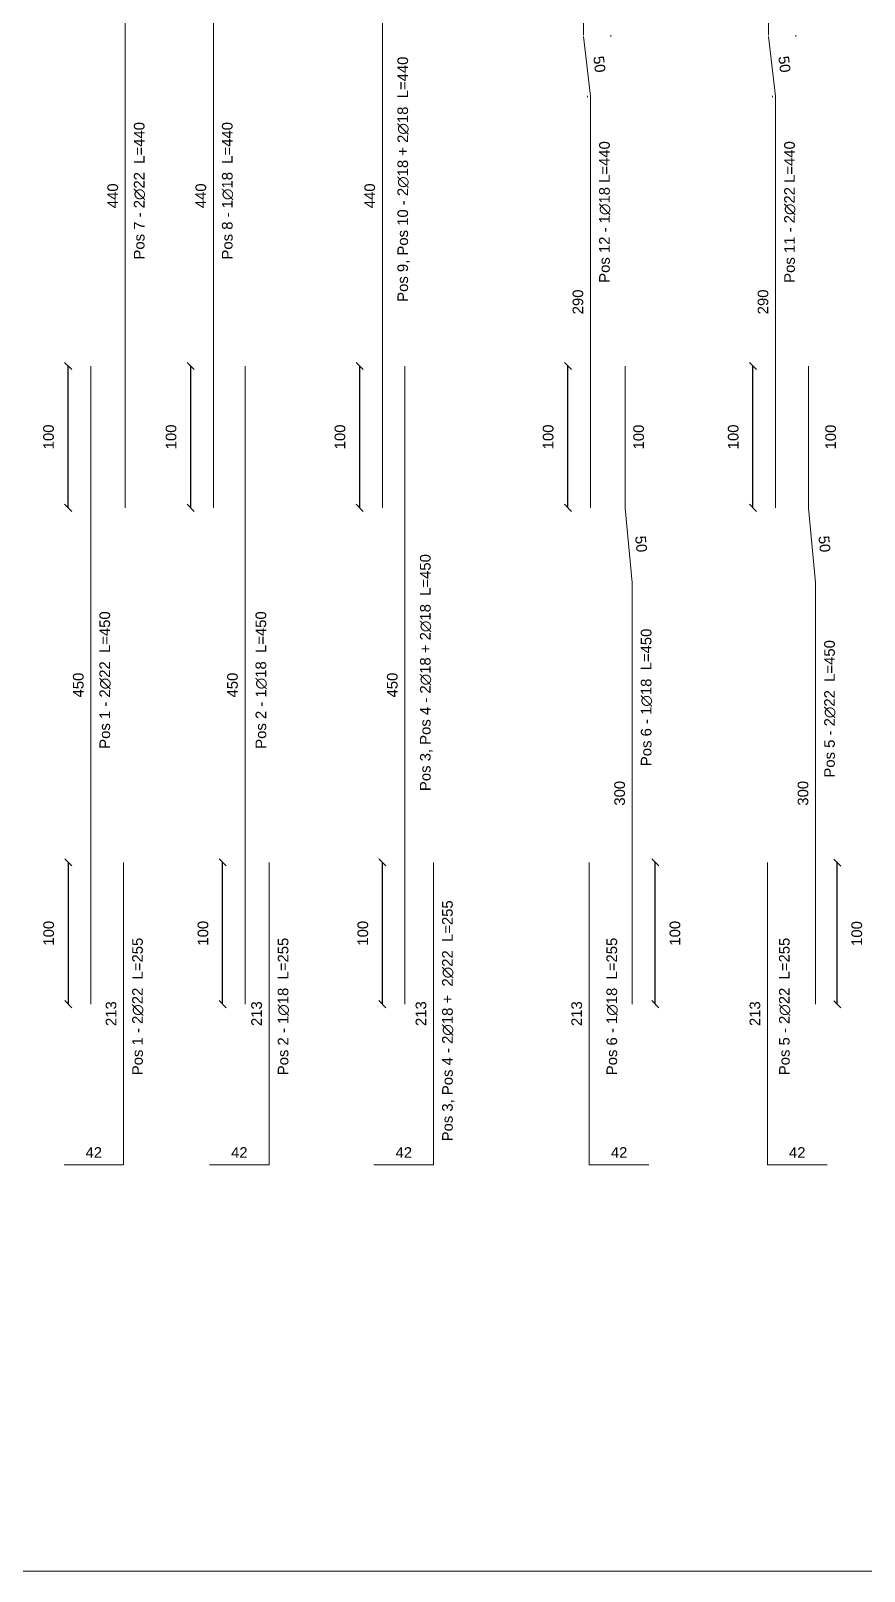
# Model space of a CAD drawing. Header units: millimetres. Extents: x -455371 to 117772, y -78417 to 116564.
# Drawn here: x -341798 to -335922, y 47891 to 58753 of the extents above; entities that cross this region are included whole.
import ezdxf

# ---------------------------------------------------------------- set-up
doc = ezdxf.new("R2010")
doc.units = ezdxf.units.MM
doc.layers.get('0').update_dxf_attribs({"color": 255})
for name, color, linetype, lineweight in [('armature', 5, 'Continuous', 18), ('quote', 5, 'Continuous', 15), ('Scritte', 7, 'Continuous', 15)]:
    doc.layers.add(name, color=color, linetype=linetype, lineweight=lineweight)
doc.styles.get("Standard").update_dxf_attribs({"font": 'arial.ttf'})
doc.dimstyles.new('per distinte 1 a 50', dxfattribs={"dimtxt": 75, "dimasz": 150, "dimexe": 0.18, "dimexo": 250, "dimgap": 50, "dimtad": 1, "dimdec": 0, "dimlfac": 0.1, "dimzin": 0, "dimdsep": 46, "dimtxsty": 'Standard', "dimblk": 'NONE', "dimcen": 0, "dimse1": 1, "dimse2": 1, "dimsd1": 1, "dimsd2": 1, "dimadec": 0, "dimazin": 0, "dimtfac": 1, "dimtdec": 0, "dimtix": 1, "dimtofl": 0, "dimtmove": 0, "dimatfit": 3, "dimldrblk": 'NONE', "dimfxl": 250, "dimfxlon": 1, "dimtolj": 1, "dimtzin": 0, "dimarcsym": 2})
doc.dimstyles.new('scala1 a 50', dxfattribs={"dimtxt": 75, "dimasz": 50, "dimexe": 0.18, "dimexo": 250, "dimgap": 100, "dimtad": 2, "dimdec": 0, "dimlfac": 0.1, "dimzin": 0, "dimdsep": 46, "dimtxsty": 'Standard', "dimblk": 'OBLIQUE', "dimcen": -100, "dimadec": 0, "dimazin": 0, "dimtfac": 1, "dimtdec": 0, "dimtofl": 0, "dimtmove": 0, "dimatfit": 3, "dimfxl": 250, "dimfxlon": 1, "dimtolj": 1, "dimtzin": 0, "dimarcsym": 0})

# ---------------------------------------------------------------- blocks, each defined once
blk = doc.blocks.new('*D1424')
at = {"layer": 'Defpoints', "color": 0, "transparency": 16777216}
for p in [(-341144, 52889), (-341144, 50756), (-341144, 50756)]:
    blk.add_point(p, dxfattribs=at)
at = {"layer": 'quote', "color": 0, "transparency": 16777216, "insert": (-341232, 51822), "char_height": 75, "attachment_point": 5, "rotation": 90}
blk.add_mtext('\\A1;213', dxfattribs=at)
blk = doc.blocks.new('_None')
blk = doc.blocks.new('*D1425')
at = {"layer": 'Defpoints', "color": 0, "transparency": 16777216}
for p in [(-341564, 50756), (-341144, 50756), (-341144, 50756)]:
    blk.add_point(p, dxfattribs=at)
at = {"layer": 'quote', "color": 0, "transparency": 16777216, "insert": (-341354, 50843), "char_height": 75, "attachment_point": 5}
blk.add_mtext('\\A1;42', dxfattribs=at)
blk = doc.blocks.new('*D1426')
at = {"layer": 'Defpoints', "color": 0, "transparency": 16777216}
for p in [(-337860, 50756), (-337860, 50756), (-337440, 50756)]:
    blk.add_point(p, dxfattribs=at)
at = {"layer": 'quote', "color": 0, "transparency": 16777216, "insert": (-337650, 50843), "char_height": 75, "attachment_point": 5}
blk.add_mtext('\\A1;42', dxfattribs=at)
blk = doc.blocks.new('*D1427')
at = {"layer": 'Defpoints', "color": 0, "transparency": 16777216}
for p in [(-337557, 54864), (-337558, 51889), (-337558, 51889)]:
    blk.add_point(p, dxfattribs=at)
at = {"layer": 'quote', "color": 0, "transparency": 16777216, "insert": (-337646, 53376), "char_height": 75, "attachment_point": 5, "rotation": 90}
blk.add_mtext('\\A1;300', dxfattribs=at)
blk = doc.blocks.new('*D1428')
at = {"layer": 'Defpoints', "color": 0, "transparency": 16777216}
for p in [(-341375, 56389), (-341375, 51889), (-341375, 51889)]:
    blk.add_point(p, dxfattribs=at)
at = {"layer": 'quote', "color": 0, "transparency": 16777216, "insert": (-341463, 54139), "char_height": 75, "attachment_point": 5, "rotation": 90}
blk.add_mtext('\\A1;450', dxfattribs=at)
blk = doc.blocks.new('*D1429')
at = {"layer": 'Defpoints', "color": 0, "transparency": 16777216}
for p in [(-337608, 55387), (-337608, 55387), (-337557, 54864)]:
    blk.add_point(p, dxfattribs=at)
at = {"layer": 'quote', "color": 0, "transparency": 16777216, "insert": (-337495, 55134), "char_height": 75, "attachment_point": 5, "rotation": 275.5541}
blk.add_mtext('\\A1;50', dxfattribs=at)
blk = doc.blocks.new('*D1430')
at = {"layer": 'Defpoints', "color": 0, "transparency": 16777216}
for p in [(-337608, 56389), (-337424, 56389), (-337608, 55387)]:
    blk.add_point(p, dxfattribs=at)
at = {"layer": 'quote', "color": 0, "transparency": 16777216, "insert": (-337512, 55888), "char_height": 75, "attachment_point": 5, "rotation": 90}
blk.add_mtext('\\A1;100', dxfattribs=at)
blk = doc.blocks.new('*D1431')
at = {"layer": 'Defpoints', "color": 0, "transparency": 16777216}
for p in [(-341132, 59789), (-341132, 55389), (-341132, 55389)]:
    blk.add_point(p, dxfattribs=at)
at = {"layer": 'quote', "color": 0, "transparency": 16777216, "insert": (-341220, 57589), "char_height": 75, "attachment_point": 5, "rotation": 90}
blk.add_mtext('\\A1;440', dxfattribs=at)
blk = doc.blocks.new('*D1432')
at = {"layer": 'Defpoints', "color": 0, "transparency": 16777216}
for p in [(-337852, 58293), (-337852, 55389), (-337852, 55389)]:
    blk.add_point(p, dxfattribs=at)
at = {"layer": 'quote', "color": 0, "transparency": 16777216, "insert": (-337940, 56841), "char_height": 75, "attachment_point": 5, "rotation": 90}
blk.add_mtext('\\A1;290', dxfattribs=at)
blk = doc.blocks.new('*D1433')
at = {"layer": 'Defpoints', "color": 0, "transparency": 16777216}
for p in [(-337902, 58722), (-337901, 58722), (-337852, 58293)]:
    blk.add_point(p, dxfattribs=at)
at = {"layer": 'quote', "color": 0, "transparency": 16777216, "insert": (-337789, 58517), "char_height": 75, "attachment_point": 5, "rotation": 276.6072}
blk.add_mtext('\\A1;50', dxfattribs=at)
blk = doc.blocks.new('*D1520')
at = {"layer": 'Defpoints', "color": 0, "transparency": 16777216}
for p in [(-340288, 56389), (-340288, 51889), (-340288, 51889)]:
    blk.add_point(p, dxfattribs=at)
at = {"layer": 'quote', "color": 0, "transparency": 16777216, "insert": (-340376, 54139), "char_height": 75, "attachment_point": 5, "rotation": 90}
blk.add_mtext('\\A1;450', dxfattribs=at)
blk = doc.blocks.new('*D1521')
at = {"layer": 'Defpoints', "color": 0, "transparency": 16777216}
for p in [(-339160, 56389), (-339160, 51889), (-339160, 51889)]:
    blk.add_point(p, dxfattribs=at)
at = {"layer": 'quote', "color": 0, "transparency": 16777216, "insert": (-339249, 54139), "char_height": 75, "attachment_point": 5, "rotation": 90}
blk.add_mtext('\\A1;450', dxfattribs=at)
blk = doc.blocks.new('*D1522')
at = {"layer": 'Defpoints', "color": 0, "transparency": 16777216}
for p in [(-340118, 52889), (-340118, 50756), (-340118, 50756)]:
    blk.add_point(p, dxfattribs=at)
at = {"layer": 'quote', "color": 0, "transparency": 16777216, "insert": (-340206, 51822), "char_height": 75, "attachment_point": 5, "rotation": 90}
blk.add_mtext('\\A1;213', dxfattribs=at)
blk = doc.blocks.new('*D1523')
at = {"layer": 'Defpoints', "color": 0, "transparency": 16777216}
for p in [(-340538, 50756), (-340118, 50756), (-340118, 50756)]:
    blk.add_point(p, dxfattribs=at)
at = {"layer": 'quote', "color": 0, "transparency": 16777216, "insert": (-340328, 50843), "char_height": 75, "attachment_point": 5}
blk.add_mtext('\\A1;42', dxfattribs=at)
blk = doc.blocks.new('*D1524')
at = {"layer": 'Defpoints', "color": 0, "transparency": 16777216}
for p in [(-338958, 52889), (-338958, 50756), (-338958, 50756)]:
    blk.add_point(p, dxfattribs=at)
at = {"layer": 'quote', "color": 0, "transparency": 16777216, "insert": (-339047, 51822), "char_height": 75, "attachment_point": 5, "rotation": 90}
blk.add_mtext('\\A1;213', dxfattribs=at)
blk = doc.blocks.new('*D1525')
at = {"layer": 'Defpoints', "color": 0, "transparency": 16777216}
for p in [(-339378, 50756), (-338958, 50756), (-338958, 50756)]:
    blk.add_point(p, dxfattribs=at)
at = {"layer": 'quote', "color": 0, "transparency": 16777216, "insert": (-339168, 50843), "char_height": 75, "attachment_point": 5}
blk.add_mtext('\\A1;42', dxfattribs=at)
blk = doc.blocks.new('*D1526')
at = {"layer": 'Defpoints', "color": 0, "transparency": 16777216}
for p in [(-336604, 50756), (-336604, 50756), (-336184, 50756)]:
    blk.add_point(p, dxfattribs=at)
at = {"layer": 'quote', "color": 0, "transparency": 16777216, "insert": (-336394, 50843), "char_height": 75, "attachment_point": 5}
blk.add_mtext('\\A1;42', dxfattribs=at)
blk = doc.blocks.new('*D1527')
at = {"layer": 'Defpoints', "color": 0, "transparency": 16777216}
for p in [(-337860, 52889), (-337860, 50756), (-337860, 50756)]:
    blk.add_point(p, dxfattribs=at)
at = {"layer": 'quote', "color": 0, "transparency": 16777216, "insert": (-337949, 51822), "char_height": 75, "attachment_point": 5, "rotation": 90}
blk.add_mtext('\\A1;213', dxfattribs=at)
blk = doc.blocks.new('*D1528')
at = {"layer": 'Defpoints', "color": 0, "transparency": 16777216}
for p in [(-336604, 52889), (-336604, 50756), (-336604, 50756)]:
    blk.add_point(p, dxfattribs=at)
at = {"layer": 'quote', "color": 0, "transparency": 16777216, "insert": (-336692, 51822), "char_height": 75, "attachment_point": 5, "rotation": 90}
blk.add_mtext('\\A1;213', dxfattribs=at)
blk = doc.blocks.new('*D1530')
at = {"layer": 'Defpoints', "color": 0, "transparency": 16777216}
for p in [(-336264, 54864), (-336265, 51889), (-336265, 51889)]:
    blk.add_point(p, dxfattribs=at)
at = {"layer": 'quote', "color": 0, "transparency": 16777216, "insert": (-336353, 53376), "char_height": 75, "attachment_point": 5, "rotation": 90}
blk.add_mtext('\\A1;300', dxfattribs=at)
blk = doc.blocks.new('*D1535')
at = {"layer": 'Defpoints', "color": 0, "transparency": 16777216}
for p in [(-336315, 55387), (-336315, 55387), (-336264, 54864)]:
    blk.add_point(p, dxfattribs=at)
at = {"layer": 'quote', "color": 0, "transparency": 16777216, "insert": (-336202, 55134), "char_height": 75, "attachment_point": 5, "rotation": 275.5541}
blk.add_mtext('\\A1;50', dxfattribs=at)
blk = doc.blocks.new('*D1531')
at = {"layer": 'Defpoints', "color": 0, "transparency": 16777216}
for p in [(-336315, 56389), (-336070, 56389), (-336315, 55387)]:
    blk.add_point(p, dxfattribs=at)
at = {"layer": 'quote', "color": 0, "transparency": 16777216, "insert": (-336158, 55888), "char_height": 75, "attachment_point": 5, "rotation": 90}
blk.add_mtext('\\A1;100', dxfattribs=at)
blk = doc.blocks.new('*D1532')
at = {"layer": 'Defpoints', "color": 0, "transparency": 16777216}
for p in [(-336547, 58293), (-336547, 55389), (-336547, 55389)]:
    blk.add_point(p, dxfattribs=at)
at = {"layer": 'quote', "color": 0, "transparency": 16777216, "insert": (-336635, 56841), "char_height": 75, "attachment_point": 5, "rotation": 90}
blk.add_mtext('\\A1;290', dxfattribs=at)
blk = doc.blocks.new('*D1536')
at = {"layer": 'Defpoints', "color": 0, "transparency": 16777216}
for p in [(-336597, 58722), (-336596, 58722), (-336547, 58293)]:
    blk.add_point(p, dxfattribs=at)
at = {"layer": 'quote', "color": 0, "transparency": 16777216, "insert": (-336484, 58517), "char_height": 75, "attachment_point": 5, "rotation": 276.6072}
blk.add_mtext('\\A1;50', dxfattribs=at)
blk = doc.blocks.new('_Oblique')
at = {"color": 0, "linetype": 'ByBlock', "lineweight": -2}
blk.add_line((-0.5, -0.5), (0.5, 0.5), dxfattribs=at)
blk = doc.blocks.new('*D1539')
at = {"layer": 'Defpoints', "color": 0, "transparency": 16777216}
for p in [(-340446, 52889), (-340288, 52889), (-340288, 51889)]:
    blk.add_point(p, dxfattribs=at)
at = {"layer": 'quote', "color": 0, "lineweight": -2, "transparency": 16777216}
for p, q in [((-340446, 52889), (-340446, 52889)), ((-340446, 51889), (-340446, 52889)), ((-340446, 51889), (-340446, 51889))]:
    blk.add_line(p, q, dxfattribs=at)
at = {"layer": 'quote', "color": 0, "lineweight": -2, "transparency": 16777216, "xscale": 50, "yscale": 50, "zscale": 50}
for p, rotation in [((-340446, 52889), 90), ((-340446, 51889), 270)]:
    blk.add_blockref('_Oblique', p, dxfattribs=dict(at, rotation=rotation))
at = {"layer": 'quote', "color": 0, "transparency": 16777216, "insert": (-340584, 52389), "char_height": 75, "attachment_point": 5, "rotation": 90}
blk.add_mtext('\\A1;100', dxfattribs=at)
blk = doc.blocks.new('*D1540')
at = {"layer": 'Defpoints', "color": 0, "transparency": 16777216}
for p in [(-339319, 52889), (-339160, 52889), (-339160, 51889)]:
    blk.add_point(p, dxfattribs=at)
at = {"layer": 'quote', "color": 0, "lineweight": -2, "transparency": 16777216}
for p, q in [((-339319, 52889), (-339319, 52889)), ((-339319, 51889), (-339319, 52889)), ((-339319, 51889), (-339319, 51889))]:
    blk.add_line(p, q, dxfattribs=at)
at = {"layer": 'quote', "color": 0, "lineweight": -2, "transparency": 16777216, "xscale": 50, "yscale": 50, "zscale": 50}
for p, rotation in [((-339319, 52889), 90), ((-339319, 51889), 270)]:
    blk.add_blockref('_Oblique', p, dxfattribs=dict(at, rotation=rotation))
at = {"layer": 'quote', "color": 0, "transparency": 16777216, "insert": (-339457, 52389), "char_height": 75, "attachment_point": 5, "rotation": 90}
blk.add_mtext('\\A1;100', dxfattribs=at)
blk = doc.blocks.new('*D1541')
at = {"layer": 'Defpoints', "color": 0, "transparency": 16777216}
for p in [(-337558, 52889), (-337395, 52889), (-337558, 51889)]:
    blk.add_point(p, dxfattribs=at)
at = {"layer": 'quote', "color": 0, "lineweight": -2, "transparency": 16777216}
for p, q in [((-337395, 52889), (-337395, 52889)), ((-337395, 51889), (-337395, 52889)), ((-337395, 51889), (-337395, 51889))]:
    blk.add_line(p, q, dxfattribs=at)
at = {"layer": 'quote', "color": 0, "lineweight": -2, "transparency": 16777216, "xscale": 50, "yscale": 50, "zscale": 50}
for p, rotation in [((-337395, 52889), 90), ((-337395, 51889), 270)]:
    blk.add_blockref('_Oblique', p, dxfattribs=dict(at, rotation=rotation))
at = {"layer": 'quote', "color": 0, "transparency": 16777216, "insert": (-337256, 52389), "char_height": 75, "attachment_point": 5, "rotation": 90}
blk.add_mtext('\\A1;100', dxfattribs=at)
blk = doc.blocks.new('*D1542')
at = {"layer": 'Defpoints', "color": 0, "transparency": 16777216}
for p in [(-336265, 52887), (-336112, 52887), (-336265, 51887)]:
    blk.add_point(p, dxfattribs=at)
at = {"layer": 'quote', "color": 0, "lineweight": -2, "transparency": 16777216}
for p, q in [((-336112, 52887), (-336112, 52887)), ((-336112, 51887), (-336112, 52887)), ((-336112, 51887), (-336112, 51887))]:
    blk.add_line(p, q, dxfattribs=at)
at = {"layer": 'quote', "color": 0, "lineweight": -2, "transparency": 16777216, "xscale": 50, "yscale": 50, "zscale": 50}
for p, rotation in [((-336112, 52887), 90), ((-336112, 51887), 270)]:
    blk.add_blockref('_Oblique', p, dxfattribs=dict(at, rotation=rotation))
at = {"layer": 'quote', "color": 0, "transparency": 16777216, "insert": (-335974, 52387), "char_height": 75, "attachment_point": 5, "rotation": 90}
blk.add_mtext('\\A1;100', dxfattribs=at)
blk = doc.blocks.new('*D1543')
at = {"layer": 'Defpoints', "color": 0, "transparency": 16777216}
for p in [(-337901, 59789), (-337901, 58722), (-337901, 58722)]:
    blk.add_point(p, dxfattribs=at)
at = {"layer": 'quote', "color": 0, "transparency": 16777216, "insert": (-337990, 59255), "char_height": 75, "attachment_point": 5, "rotation": 90}
blk.add_mtext('\\A1;100', dxfattribs=at)
blk = doc.blocks.new('*D1544')
at = {"layer": 'Defpoints', "color": 0, "transparency": 16777216}
for p in [(-336596, 59789), (-336596, 58722), (-336596, 58722)]:
    blk.add_point(p, dxfattribs=at)
at = {"layer": 'quote', "color": 0, "transparency": 16777216, "insert": (-336685, 59255), "char_height": 75, "attachment_point": 5, "rotation": 90}
blk.add_mtext('\\A1;100', dxfattribs=at)
blk = doc.blocks.new('*D1545')
at = {"layer": 'Defpoints', "color": 0, "transparency": 16777216}
for p in [(-340511, 59789), (-340511, 55389), (-340511, 55389)]:
    blk.add_point(p, dxfattribs=at)
at = {"layer": 'quote', "color": 0, "transparency": 16777216, "insert": (-340599, 57589), "char_height": 75, "attachment_point": 5, "rotation": 90}
blk.add_mtext('\\A1;440', dxfattribs=at)
blk = doc.blocks.new('*D1546')
at = {"layer": 'Defpoints', "color": 0, "transparency": 16777216}
for p in [(-341535, 56389), (-341375, 56389), (-341375, 55389)]:
    blk.add_point(p, dxfattribs=at)
at = {"layer": 'quote', "color": 0, "lineweight": -2, "transparency": 16777216}
for p, q in [((-341535, 56389), (-341535, 56389)), ((-341535, 55389), (-341535, 56389)), ((-341535, 55389), (-341535, 55389))]:
    blk.add_line(p, q, dxfattribs=at)
at = {"layer": 'quote', "color": 0, "lineweight": -2, "transparency": 16777216, "xscale": 50, "yscale": 50, "zscale": 50}
for p, rotation in [((-341535, 56389), 90), ((-341535, 55389), 270)]:
    blk.add_blockref('_Oblique', p, dxfattribs=dict(at, rotation=rotation))
at = {"layer": 'quote', "color": 0, "transparency": 16777216, "insert": (-341673, 55889), "char_height": 75, "attachment_point": 5, "rotation": 90}
blk.add_mtext('\\A1;100', dxfattribs=at)
blk = doc.blocks.new('*D1547')
at = {"layer": 'Defpoints', "color": 0, "transparency": 16777216}
for p in [(-339319, 59789), (-339319, 55389), (-339319, 55389)]:
    blk.add_point(p, dxfattribs=at)
at = {"layer": 'quote', "color": 0, "transparency": 16777216, "insert": (-339408, 57589), "char_height": 75, "attachment_point": 5, "rotation": 90}
blk.add_mtext('\\A1;440', dxfattribs=at)
blk = doc.blocks.new('*D1548')
at = {"layer": 'Defpoints', "color": 0, "transparency": 16777216}
for p in [(-340671, 56389), (-340511, 56389), (-340511, 55389)]:
    blk.add_point(p, dxfattribs=at)
at = {"layer": 'quote', "color": 0, "lineweight": -2, "transparency": 16777216}
for p, q in [((-340671, 56389), (-340671, 56389)), ((-340671, 55389), (-340671, 56389)), ((-340671, 55389), (-340671, 55389))]:
    blk.add_line(p, q, dxfattribs=at)
at = {"layer": 'quote', "color": 0, "lineweight": -2, "transparency": 16777216, "xscale": 50, "yscale": 50, "zscale": 50}
for p, rotation in [((-340671, 56389), 90), ((-340671, 55389), 270)]:
    blk.add_blockref('_Oblique', p, dxfattribs=dict(at, rotation=rotation))
at = {"layer": 'quote', "color": 0, "transparency": 16777216, "insert": (-340809, 55889), "char_height": 75, "attachment_point": 5, "rotation": 90}
blk.add_mtext('\\A1;100', dxfattribs=at)
blk = doc.blocks.new('*D1549')
at = {"layer": 'Defpoints', "color": 0, "transparency": 16777216}
for p in [(-339479, 56389), (-339319, 56389), (-339319, 55389)]:
    blk.add_point(p, dxfattribs=at)
at = {"layer": 'quote', "color": 0, "lineweight": -2, "transparency": 16777216}
for p, q in [((-339479, 56389), (-339479, 56389)), ((-339479, 55389), (-339479, 56389)), ((-339479, 55389), (-339479, 55389))]:
    blk.add_line(p, q, dxfattribs=at)
at = {"layer": 'quote', "color": 0, "lineweight": -2, "transparency": 16777216, "xscale": 50, "yscale": 50, "zscale": 50}
for p, rotation in [((-339479, 56389), 90), ((-339479, 55389), 270)]:
    blk.add_blockref('_Oblique', p, dxfattribs=dict(at, rotation=rotation))
at = {"layer": 'quote', "color": 0, "transparency": 16777216, "insert": (-339618, 55889), "char_height": 75, "attachment_point": 5, "rotation": 90}
blk.add_mtext('\\A1;100', dxfattribs=at)
blk = doc.blocks.new('*D1550')
at = {"layer": 'Defpoints', "color": 0, "transparency": 16777216}
for p in [(-338011, 56389), (-337852, 56389), (-337852, 55389)]:
    blk.add_point(p, dxfattribs=at)
at = {"layer": 'quote', "color": 0, "lineweight": -2, "transparency": 16777216}
for p, q in [((-338011, 56389), (-338012, 56389)), ((-338011, 55389), (-338011, 56389)), ((-338011, 55389), (-338012, 55389))]:
    blk.add_line(p, q, dxfattribs=at)
at = {"layer": 'quote', "color": 0, "lineweight": -2, "transparency": 16777216, "xscale": 50, "yscale": 50, "zscale": 50}
for p, rotation in [((-338011, 56389), 90), ((-338011, 55389), 270)]:
    blk.add_blockref('_Oblique', p, dxfattribs=dict(at, rotation=rotation))
at = {"layer": 'quote', "color": 0, "transparency": 16777216, "insert": (-338150, 55889), "char_height": 75, "attachment_point": 5, "rotation": 90}
blk.add_mtext('\\A1;100', dxfattribs=at)
blk = doc.blocks.new('*D1551')
at = {"layer": 'Defpoints', "color": 0, "transparency": 16777216}
for p in [(-336706, 56389), (-336547, 56389), (-336547, 55389)]:
    blk.add_point(p, dxfattribs=at)
at = {"layer": 'quote', "color": 0, "lineweight": -2, "transparency": 16777216}
for p, q in [((-336706, 56389), (-336707, 56389)), ((-336706, 55389), (-336706, 56389)), ((-336706, 55389), (-336707, 55389))]:
    blk.add_line(p, q, dxfattribs=at)
at = {"layer": 'quote', "color": 0, "lineweight": -2, "transparency": 16777216, "xscale": 50, "yscale": 50, "zscale": 50}
for p, rotation in [((-336706, 56389), 90), ((-336706, 55389), 270)]:
    blk.add_blockref('_Oblique', p, dxfattribs=dict(at, rotation=rotation))
at = {"layer": 'quote', "color": 0, "transparency": 16777216, "insert": (-336845, 55889), "char_height": 75, "attachment_point": 5, "rotation": 90}
blk.add_mtext('\\A1;100', dxfattribs=at)
blk = doc.blocks.new('*D3445')
at = {"layer": 'Defpoints', "color": 0, "transparency": 16777216}
for p in [(-341533, 52889), (-341375, 52889), (-341375, 51889)]:
    blk.add_point(p, dxfattribs=at)
at = {"layer": 'quote', "color": 0, "lineweight": -2, "transparency": 16777216}
for p, q in [((-341533, 52889), (-341534, 52889)), ((-341533, 51889), (-341533, 52889)), ((-341533, 51889), (-341534, 51889))]:
    blk.add_line(p, q, dxfattribs=at)
at = {"layer": 'quote', "color": 0, "lineweight": -2, "transparency": 16777216, "xscale": 50, "yscale": 50, "zscale": 50}
for p, rotation in [((-341533, 52889), 90), ((-341533, 51889), 270)]:
    blk.add_blockref('_Oblique', p, dxfattribs=dict(at, rotation=rotation))
at = {"layer": 'quote', "color": 0, "transparency": 16777216, "insert": (-341672, 52389), "char_height": 75, "attachment_point": 5, "rotation": 90}
blk.add_mtext('\\A1;100', dxfattribs=at)

msp = doc.modelspace()

# ---------------------------------------------------------------- linework, layer by layer
at = {"layer": 'armature'}
for p, q in [((-337901.4, 58721.6), (-337901.4, 59788.5)), ((-336596.3, 58721.6), (-336596.3, 59788.5)), ((-337851.7, 58292.6), (-337900.9, 58713.5)), ((-336546.6, 58292.6), (-336595.8, 58713.5)), ((-337851.3, 56638.5), (-337851.3, 58285.5)), ((-336546.2, 56638.5), (-336546.2, 58285.5)), ((-341374.7, 56388.5), (-341374.7, 51888.5)), ((-340287.6, 56388.5), (-340287.6, 51888.5)), ((-339160.4, 56388.5), (-339160.4, 51888.5)), ((-337608.2, 55387.5), (-337608.2, 56388.5)), ((-336315.2, 55387.5), (-336315.2, 56388.5)), ((-337608.2, 55387.5), (-337557.2, 54863.5)), ((-336315.2, 55387.5), (-336264.3, 54863.5)), ((-337557.2, 54863.5), (-337558.2, 51888.5)), ((-336264.3, 54863.5), (-336265.3, 51888.5)), ((-341143.9, 50755.5), (-341143.9, 52888.5)), ((-340117.5, 50755.5), (-340117.5, 52888.5)), ((-338958.5, 50755.5), (-338958.5, 52888.5)), ((-337860.4, 50755.5), (-337860.4, 52888.5)), ((-336603.8, 50755.5), (-336603.8, 52888.5))]:
    msp.add_line(p, q, dxfattribs=at)
for points in [[(-341132, 59788.5), (-341132, 55388.5)], [(-340511, 59788.5), (-340511, 55388.5)], [(-339319.4, 59788.5), (-339319.4, 55388.5)], [(-337851.7, 58292.6), (-337851.7, 55388.5)], [(-336546.6, 58292.6), (-336546.6, 55388.5)], [(-341143.9, 50755.5), (-341563.9, 50755.5)], [(-340117.5, 50755.5), (-340537.5, 50755.5)], [(-338958.5, 50755.5), (-339378.5, 50755.5)], [(-337860.4, 50755.5), (-337440.4, 50755.5)], [(-336603.8, 50755.5), (-336183.8, 50755.5)]]:
    msp.add_lwpolyline(points, dxfattribs=at)
for centre, start, end in [((-337639.4, 58721.6), 180, 186.67007), ((-336334.4, 58721.6), 180, 186.67007), ((-337943.3, 58285.4), 0, 6.66249), ((-337921.3, 58285.5), 360, 5.76912), ((-336638.2, 58285.4), 0, 6.66249), ((-336616.2, 58285.5), 360, 5.76912)]:
    msp.add_arc(centre, 70, start, end, dxfattribs=at)
at = {"layer": 'quote'}
msp.add_lwpolyline([(-348520.9, 70223.3), (-296872.7, 70223.3), (-296872.7, 47890.5), (-348520.9, 47890.5)], close=True, dxfattribs=at)

# ---------------------------------------------------------------- texts
at = {"layer": 'Scritte', "char_height": 75, "rotation": 90}
for s, width, heights, insert, attachment_point in [('Pos 9, Pos 10 - 2∅18 + 2∅18  L=440', 1872.833, [92.6], (-339124.3, 56841.6), 7), ('Pos 7 - 2∅22  L=440', 995.998, [0], (-341071.5, 57139.9), 1), ('Pos 8 - 1∅18  L=440', 995.998, [0], (-340450.5, 57139.9), 1), ('Pos 12 - 1∅18 L=440 ', 1136.46, [0], (-337790.8, 56975.8), 1), ('Pos 11 - 2∅22 L=440 ', 1136.46, [0], (-336486.1, 56975.8), 1), ('Pos 3, Pos 4 - 2∅18 + 2∅18  L=450', 1872.833, [92.6], (-338965.2, 53391.6), 7), ('Pos 1 - 2∅22  L=450', 995.998, [0], (-341314.2, 53689.9), 1), ('Pos 2 - 1∅18  L=450', 995.998, [0], (-340133.6, 53689.9), 7), ('Pos 6 - 1∅18  L=450', 1064.029, [0], (-337497, 53567.6), 1), ('Pos 5 - 2∅22  L=450', 1056.376, [0], (-336204, 53486.7), 1), ('Pos 3, Pos 4 - 2∅18 +  2∅22  L=255', 1724.078, [0], (-338898, 50921.4), 1), ('Pos 1 - 2∅22  L=255', 1174.173, [0], (-341083.4, 51388), 1), ('Pos 2 - 1∅18  L=255', 1174.173, [0], (-340057, 51388), 1), ('Pos 6 - 1∅18  L=255', 1174.173, [80.8], (-337659.1, 51388), 7), ('Pos 5 - 2∅22  L=255', 1174.173, [80.8], (-336442.6, 51388), 7)]:
    msp.add_mtext_dynamic_manual_height_columns(s, width=width, gutter_width=12.5, heights=heights, dxfattribs=dict(at, insert=insert, attachment_point=attachment_point))

# ---------------------------------------------------------------- dimensions: what is measured, and where the dimension line sits
at = {"layer": 'quote'}
for base, p1, p2, angle, dimstyle, picture, middle in [((-341132, 55388.5), (-341132, 59788.5), (-341132, 55388.5), 90, 'per distinte 1 a 50', '*D1431', (-341220.3, 57588.5)), ((-340511, 55388.5), (-340511, 59788.5), (-340511, 55388.5), 90, 'per distinte 1 a 50', '*D1545', (-340599.3, 57588.5)), ((-339319.4, 55388.5), (-339319.4, 59788.5), (-339319.4, 55388.5), 90, 'per distinte 1 a 50', '*D1547', (-339407.7, 57588.5)), ((-337851.7, 55388.5), (-337851.7, 58292.6), (-337851.7, 55388.5), 90, 'per distinte 1 a 50', '*D1432', (-337940, 56840.5)), ((-336546.6, 55388.5), (-336546.6, 58292.6), (-336546.6, 55388.5), 90, 'per distinte 1 a 50', '*D1532', (-336634.9, 56840.5)), ((-341534.5, 56388.5), (-341374.7, 55388.5), (-341374.7, 56388.5), 90, 'scala1 a 50', '*D1546', (-341672.8, 55888.5)), ((-341374.7, 51888.5), (-341374.7, 56388.5), (-341374.7, 51888.5), 90, 'per distinte 1 a 50', '*D1428', (-341463, 54138.5)), ((-340670.8, 56388.5), (-340511, 55388.5), (-340511, 56388.5), 90, 'scala1 a 50', '*D1548', (-340809.1, 55888.5)), ((-340287.6, 51888.5), (-340287.6, 56388.5), (-340287.6, 51888.5), 90, 'per distinte 1 a 50', '*D1520', (-340375.9, 54138.5)), ((-339479.3, 56388.5), (-339319.4, 55388.5), (-339319.4, 56388.5), 90, 'scala1 a 50', '*D1549', (-339617.6, 55888.5)), ((-339160.4, 51888.5), (-339160.4, 56388.5), (-339160.4, 51888.5), 90, 'per distinte 1 a 50', '*D1521', (-339248.7, 54138.5)), ((-338011.5, 56388.5), (-337851.7, 55388.5), (-337851.7, 56388.5), 90, 'scala1 a 50', '*D1550', (-338149.8, 55888.5)), ((-336706.4, 56388.5), (-336546.6, 55388.5), (-336546.6, 56388.5), 90, 'scala1 a 50', '*D1551', (-336844.7, 55888.5)), ((-341533.3, 52888.5), (-341374.7, 51888.5), (-341374.7, 52888.5), 90, 'scala1 a 50', '*D3445', (-341671.6, 52388.5)), ((-340446.2, 52888.5), (-340287.6, 51888.5), (-340287.6, 52888.5), 90, 'scala1 a 50', '*D1539', (-340584.5, 52388.5)), ((-339319, 52888.5), (-339160.4, 51888.5), (-339160.4, 52888.5), 90, 'scala1 a 50', '*D1540', (-339457.3, 52388.5)), ((-337394.7, 52888.5), (-337557.7, 51888.5), (-337557.9, 52888.5), 90, 'scala1 a 50', '*D1541', (-337256.4, 52388.5)), ((-336112.3, 52887.5), (-336265, 51887.5), (-336265, 52887.5), 90, 'scala1 a 50', '*D1542', (-335974, 52387.5)), ((-341143.9, 50755.5), (-341143.9, 52888.5), (-341143.9, 50755.5), 90, 'per distinte 1 a 50', '*D1424', (-341232.2, 51822)), ((-340117.5, 50755.5), (-340117.5, 52888.5), (-340117.5, 50755.5), 90, 'per distinte 1 a 50', '*D1522', (-340205.8, 51822)), ((-338958.5, 50755.5), (-338958.5, 52888.5), (-338958.5, 50755.5), 90, 'per distinte 1 a 50', '*D1524', (-339046.8, 51822)), ((-337860.4, 50755.5), (-337860.4, 52888.5), (-337860.4, 50755.5), 90, 'per distinte 1 a 50', '*D1527', (-337948.7, 51822)), ((-336603.8, 50755.5), (-336603.8, 52888.5), (-336603.8, 50755.5), 90, 'per distinte 1 a 50', '*D1528', (-336692.1, 51822)), ((-337860.4, 50755.5), (-337440.4, 50755.5), (-337860.4, 50755.5), 180, 'per distinte 1 a 50', '*D1426', (-337650.4, 50843.2)), ((-336603.8, 50755.5), (-336183.8, 50755.5), (-336603.8, 50755.5), 180, 'per distinte 1 a 50', '*D1526', (-336393.8, 50843.2))]:
    dim = msp.add_linear_dim(base=base, p1=p1, p2=p2, angle=angle, dimstyle=dimstyle, dxfattribs=at)
    dim.commit()
    dim.dimension.update_dxf_attribs({"geometry": picture, "text_midpoint": middle})
for base, p1, p2, picture, middle in [((-337901.4, 58721.5), (-337901.4, 59788.5), (-337901.4, 58721.5), '*D1543', (-337989.7, 59255)), ((-336596.3, 58721.5), (-336596.3, 59788.5), (-336596.3, 58721.5), '*D1544', (-336684.6, 59255))]:
    dim = msp.add_linear_dim(base=base, p1=p1, p2=p2, angle=90, text='100', dimstyle='per distinte 1 a 50', dxfattribs=at)
    dim.commit()
    dim.dimension.update_dxf_attribs({"geometry": picture, "text_midpoint": middle})
for p1, p2, picture, middle in [((-337851.7, 58292.6), (-337901.4, 58721.6), '*D1433', (-337789.3, 58517.2)), ((-336546.6, 58292.6), (-336596.3, 58721.6), '*D1536', (-336484.2, 58517.2))]:
    dim = msp.add_aligned_dim(p1=p1, p2=p2, distance=0.5, text='50', dimstyle='per distinte 1 a 50', dxfattribs=at)
    dim.commit()
    dim.dimension.update_dxf_attribs({"geometry": picture, "text_midpoint": middle})
for base, p1, p2, picture, middle in [((-337424.2, 56388.5), (-337608.2, 55387.5), (-337608.2, 56388.5), '*D1430', (-337424.2, 55888)), ((-336069.9, 56388.5), (-336315.2, 55387.5), (-336315.2, 56388.5), '*D1531', (-336069.9, 55888))]:
    dim = msp.add_linear_dim(base=base, p1=p1, p2=p2, angle=90, dimstyle='per distinte 1 a 50', dxfattribs=at)
    dim.commit()
    dim.dimension.update_dxf_attribs({"geometry": picture, "text_midpoint": middle, "dimtype": 161})
for base, p1, p2, angle, text, picture, middle, dimtype in [((-337608.2, 55387.5), (-337557.2, 54863.5), (-337608.2, 55387.5), 95.55408, '50', '*D1429', (-337582.7, 55125.5), 161), ((-336315.2, 55387.5), (-336264.3, 54863.5), (-336315.2, 55387.5), 95.55408, '50', '*D1535', (-336289.8, 55125.5), 161), ((-337557.7, 51888.5), (-337557.2, 54863.5), (-337558.2, 51888.5), 90, '300', '*D1427', (-337557.7, 53376), 160), ((-336264.8, 51888.5), (-336264.3, 54863.5), (-336265.3, 51888.5), 90, '300', '*D1530', (-336264.8, 53376), 160)]:
    dim = msp.add_linear_dim(base=base, p1=p1, p2=p2, angle=angle, text=text, dimstyle='per distinte 1 a 50', dxfattribs=at)
    dim.commit()
    dim.dimension.update_dxf_attribs({"geometry": picture, "text_midpoint": middle, "dimtype": dimtype})
for base, p1, p2, picture, middle in [((-341143.9, 50755.5), (-341563.9, 50755.5), (-341143.9, 50755.5), '*D1425', (-341353.9, 50843.2)), ((-340117.5, 50755.5), (-340537.5, 50755.5), (-340117.5, 50755.5), '*D1523', (-340327.5, 50843.2)), ((-338958.5, 50755.5), (-339378.5, 50755.5), (-338958.5, 50755.5), '*D1525', (-339168.5, 50843.2))]:
    dim = msp.add_linear_dim(base=base, p1=p1, p2=p2, dimstyle='per distinte 1 a 50', dxfattribs=at)
    dim.commit()
    dim.dimension.update_dxf_attribs({"geometry": picture, "text_midpoint": middle})

doc.saveas('drawing.dxf')
